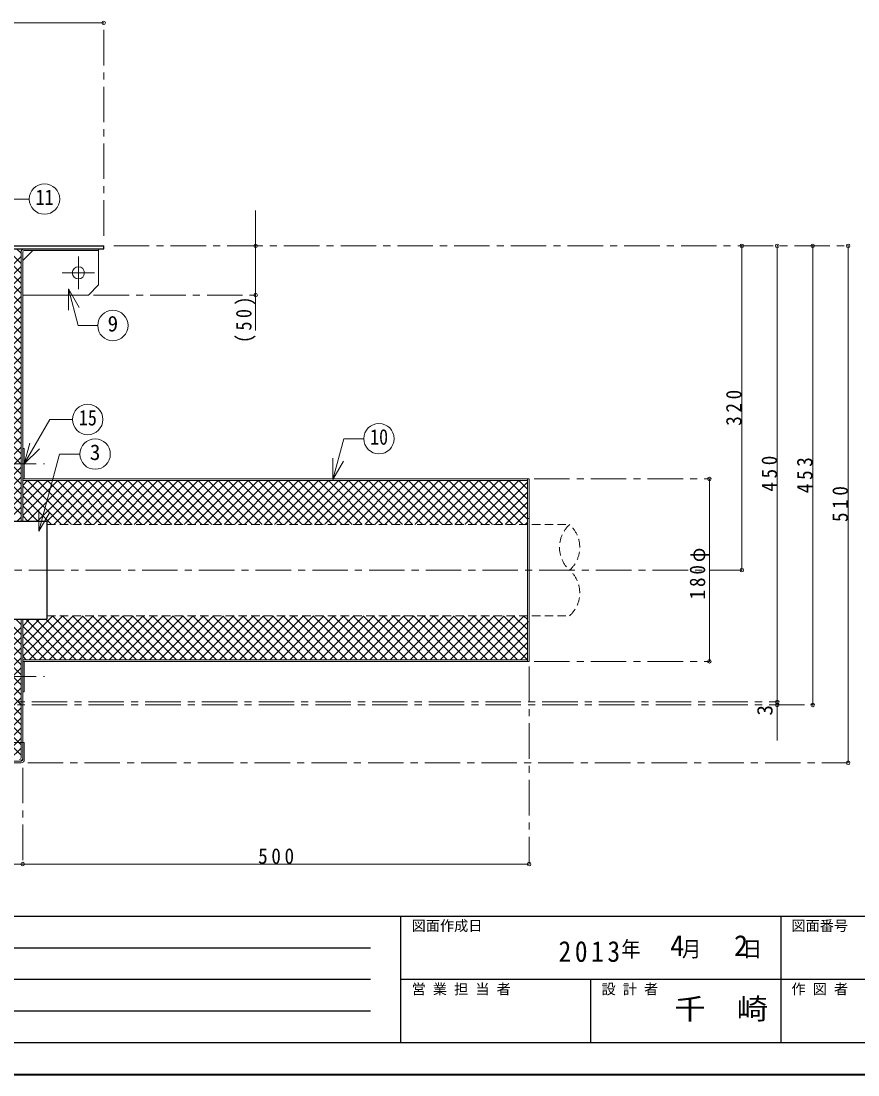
# Model space of a CAD drawing. Units: millimetres at full size, sheet at 1:7; details may follow other scales. Extents: x -1480 to 1355, y -979 to 988.
# Drawn here: x -476 to 350, y -979 to 61 of the extents above; entities that cross this region are included whole.
import ezdxf
from ezdxf.enums import TextEntityAlignment as Align

# ---------------------------------------------------------------- set-up
doc = ezdxf.new("R2010")
doc.units = ezdxf.units.MM
doc.header["$LTSCALE"] = 7
doc.header["$PDMODE"] = 32
doc.header["$PDSIZE"] = 3.5
doc.linetypes.add('CHAIN1', pattern=[8, 5, -1, 1, -1])
doc.linetypes.add('DASHED1', pattern=[1.8, 1.2, -0.6])
doc.layers.add('0-0_ﾚｲﾔ1', color=4, linetype='Continuous', lineweight=9)
doc.styles.add('ＭＳ ゴシック', font='')
doc.styles.get('ＭＳ ゴシック').set_extended_font_data('MS Gothic')

msp = doc.modelspace()

# ---------------------------------------------------------------- linework, layer by layer
at = {"layer": '0-0_ﾚｲﾔ1'}
for p, q in [((-1364.745, 58.955), (-394.745, 58.955)), ((-244.745, -126.045), (-244.745, -244.645)), ((-520.326, -164.045), (-476.345, -208.026)), ((-510.427, -164.045), (-476.345, -198.127)), ((-500.527, -164.045), (-476.345, -188.227)), ((-490.628, -164.045), (-476.345, -178.328)), ((-480.728, -164.045), (-476.345, -168.428)), ((-474.745, -175.645), (-464.745, -165.645)), ((-399.745, -199.645), (-399.745, -165.645)), ((235.255, -161.045), (235.255, -481.045)), ((270.255, -611.045), (270.255, -161.045)), ((305.255, -161.045), (305.255, -614.045)), ((340.255, -671.045), (340.255, -161.045)), ((-526.745, -167.526), (-476.345, -217.926)), ((-526.745, -221.856), (-476.345, -171.456)), ((-526.745, -177.425), (-476.345, -227.825)), ((-526.745, -231.755), (-476.345, -181.355)), ((-526.745, -187.325), (-476.345, -237.725)), ((-526.745, -241.655), (-476.345, -191.255)), ((-526.745, -197.224), (-476.345, -247.624)), ((-526.745, -251.554), (-476.345, -201.154)), ((-526.745, -207.124), (-476.345, -257.524)), ((-526.745, -261.454), (-476.345, -211.054)), ((-526.745, -217.023), (-476.345, -267.423)), ((-526.745, -271.353), (-476.345, -220.953)), ((-526.745, -226.923), (-476.345, -277.323)), ((-526.745, -281.253), (-476.345, -230.853)), ((-526.745, -236.822), (-476.345, -287.222)), ((-526.745, -291.152), (-476.345, -240.752)), ((-526.745, -246.722), (-476.345, -297.122)), ((-526.745, -301.052), (-476.345, -250.652)), ((-526.745, -256.621), (-476.345, -307.021)), ((-526.745, -310.951), (-476.345, -260.551)), ((-526.745, -266.521), (-476.345, -316.921)), ((-526.745, -320.851), (-476.345, -270.451)), ((-526.745, -276.42), (-476.345, -326.82)), ((-526.745, -330.75), (-476.345, -280.35)), ((-526.745, -286.32), (-476.345, -336.72)), ((-526.745, -340.65), (-476.345, -290.25)), ((-526.745, -296.219), (-476.345, -346.619)), ((-526.745, -350.549), (-476.345, -300.149)), ((-526.745, -306.119), (-476.345, -356.519)), ((-526.745, -360.449), (-476.345, -310.049)), ((-526.745, -316.018), (-476.345, -366.418)), ((-526.745, -370.348), (-476.345, -319.948)), ((-526.745, -325.918), (-476.345, -376.318)), ((-526.745, -380.248), (-476.345, -329.848)), ((-526.745, -335.817), (-476.345, -386.217)), ((-526.745, -390.147), (-476.345, -339.747)), ((-526.745, -345.717), (-476.345, -396.117)), ((-526.745, -400.047), (-476.345, -349.647)), ((-526.745, -355.616), (-476.345, -406.016)), ((-526.745, -409.946), (-476.345, -359.546)), ((-526.745, -365.516), (-476.345, -415.916)), ((-526.745, -419.846), (-476.345, -369.446)), ((-526.745, -375.415), (-476.345, -425.815)), ((-526.745, -429.745), (-476.345, -379.345)), ((-519.646, -432.545), (-476.345, -389.245)), ((-474.745, -427.243), (-440.148, -392.645)), ((-474.745, -417.343), (-450.047, -392.645)), ((-474.745, -407.444), (-459.947, -392.645)), ((-474.745, -397.544), (-469.846, -392.645)), ((-470.148, -432.545), (-430.248, -392.645)), ((-469.917, -392.645), (-426.517, -436.045)), ((-460.249, -432.545), (-420.349, -392.645)), ((-460.018, -392.645), (-416.618, -436.045)), ((-450.745, -432.941), (-410.449, -392.645)), ((-450.118, -392.645), (-406.718, -436.045)), ((-443.95, -436.045), (-400.55, -392.645)), ((-440.219, -392.645), (-396.819, -436.045)), ((-434.051, -436.045), (-390.651, -392.645)), ((-430.319, -392.645), (-386.919, -436.045)), ((-424.151, -436.045), (-380.751, -392.645)), ((-420.42, -392.645), (-377.02, -436.045)), ((-414.252, -436.045), (-370.852, -392.645)), ((-410.52, -392.645), (-367.12, -436.045)), ((-404.352, -436.045), (-360.952, -392.645)), ((-400.621, -392.645), (-357.221, -436.045)), ((-394.453, -436.045), (-351.053, -392.645)), ((-390.721, -392.645), (-347.321, -436.045)), ((-384.553, -436.045), (-341.153, -392.645)), ((-380.822, -392.645), (-337.422, -436.045)), ((-374.654, -436.045), (-331.254, -392.645)), ((-370.922, -392.645), (-327.522, -436.045)), ((-364.754, -436.045), (-321.354, -392.645)), ((-361.023, -392.645), (-317.623, -436.045)), ((-354.855, -436.045), (-311.455, -392.645)), ((-351.123, -392.645), (-307.723, -436.045)), ((-344.955, -436.045), (-301.555, -392.645)), ((-341.224, -392.645), (-297.824, -436.045)), ((-335.056, -436.045), (-291.656, -392.645)), ((-331.324, -392.645), (-287.924, -436.045)), ((-325.156, -436.045), (-281.756, -392.645)), ((-321.425, -392.645), (-278.025, -436.045)), ((-315.257, -436.045), (-271.857, -392.645)), ((-311.525, -392.645), (-268.125, -436.045)), ((-304.745, -435.434), (-261.957, -392.645)), ((-301.626, -392.645), (-258.226, -436.045)), ((-295.458, -436.045), (-252.058, -392.645)), ((-291.726, -392.645), (-248.326, -436.045)), ((-285.558, -436.045), (-242.158, -392.645)), ((-281.827, -392.645), (-238.427, -436.045)), ((-275.659, -436.045), (-232.259, -392.645)), ((-271.927, -392.645), (-228.527, -436.045)), ((-265.759, -436.045), (-222.359, -392.645)), ((-262.028, -392.645), (-218.628, -436.045)), ((-255.86, -436.045), (-212.46, -392.645)), ((-252.128, -392.645), (-208.728, -436.045)), ((-245.96, -436.045), (-202.56, -392.645)), ((-242.229, -392.645), (-198.829, -436.045)), ((-236.061, -436.045), (-192.661, -392.645)), ((-232.329, -392.645), (-188.929, -436.045)), ((-226.161, -436.045), (-182.761, -392.645)), ((-222.43, -392.645), (-179.03, -436.045)), ((-216.262, -436.045), (-172.862, -392.645)), ((-212.53, -392.645), (-169.13, -436.045)), ((-206.362, -436.045), (-162.962, -392.645)), ((-202.631, -392.645), (-159.231, -436.045)), ((-196.463, -436.045), (-153.063, -392.645)), ((-192.731, -392.645), (-149.331, -436.045)), ((-186.563, -436.045), (-143.163, -392.645)), ((-182.832, -392.645), (-139.432, -436.045)), ((-176.664, -436.045), (-133.264, -392.645)), ((-172.932, -392.645), (-129.532, -436.045)), ((-166.764, -436.045), (-123.364, -392.645)), ((-163.033, -392.645), (-119.633, -436.045)), ((-156.865, -436.045), (-113.465, -392.645)), ((-153.133, -392.645), (-109.733, -436.045)), ((-146.965, -436.045), (-103.565, -392.645)), ((-143.234, -392.645), (-99.834, -436.045)), ((-137.066, -436.045), (-93.666, -392.645)), ((-133.334, -392.645), (-89.934, -436.045)), ((-127.166, -436.045), (-83.766, -392.645)), ((-123.435, -392.645), (-80.035, -436.045)), ((-117.267, -436.045), (-73.867, -392.645)), ((-113.535, -392.645), (-70.135, -436.045)), ((-107.367, -436.045), (-63.967, -392.645)), ((-103.636, -392.645), (-60.236, -436.045)), ((-97.468, -436.045), (-54.068, -392.645)), ((-93.736, -392.645), (-50.336, -436.045)), ((-87.568, -436.045), (-44.168, -392.645)), ((-83.837, -392.645), (-40.437, -436.045)), ((-77.669, -436.045), (-34.269, -392.645)), ((-73.937, -392.645), (-30.537, -436.045)), ((-67.769, -436.045), (-24.369, -392.645)), ((-64.038, -392.645), (-20.638, -436.045)), ((-57.87, -436.045), (-14.47, -392.645)), ((-54.138, -392.645), (-10.738, -436.045)), ((-47.97, -436.045), (-4.57, -392.645)), ((-44.239, -392.645), (-0.839, -436.045)), ((-38.071, -436.045), (5.329, -392.645)), ((-34.339, -392.645), (9.061, -436.045)), ((-28.171, -436.045), (15.229, -392.645)), ((-24.44, -392.645), (18.96, -436.045)), ((-18.272, -436.045), (23.655, -394.119)), ((-14.54, -392.645), (23.655, -430.841)), ((-4.641, -392.645), (23.655, -420.941)), ((5.259, -392.645), (23.655, -411.042)), ((15.158, -392.645), (23.655, -401.142)), ((203.255, -391.045), (203.255, -571.045)), ((-509.746, -432.545), (-476.345, -399.144)), ((-474.745, -397.717), (-436.417, -436.045)), ((-8.372, -436.045), (23.655, -404.018)), ((-499.847, -432.545), (-476.345, -409.044)), ((-474.745, -407.616), (-446.316, -436.045)), ((1.527, -436.045), (23.655, -413.918)), ((-489.947, -432.545), (-476.345, -418.943)), ((-474.745, -417.516), (-459.716, -432.545)), ((11.427, -436.045), (23.655, -423.817)), ((-480.048, -432.545), (-476.345, -428.843)), ((-474.745, -427.415), (-469.615, -432.545)), ((21.326, -436.045), (23.655, -433.717)), ((23.655, -532.045), (23.655, -430.045)), ((25.255, -532.045), (25.255, -430.045)), ((-521.108, -529.545), (-476.345, -574.308)), ((-511.208, -529.545), (-476.345, -564.408)), ((-501.309, -529.545), (-476.345, -554.509)), ((-491.409, -529.545), (-476.345, -544.609)), ((-481.51, -529.545), (-476.345, -534.71)), ((-474.745, -565.836), (-434.955, -526.045)), ((-474.745, -555.936), (-444.855, -526.045)), ((-474.745, -546.037), (-458.254, -529.545)), ((-474.745, -536.137), (-468.154, -529.545)), ((-471.61, -529.545), (-431.71, -569.445)), ((-468.456, -569.445), (-425.056, -526.045)), ((-461.711, -529.545), (-421.811, -569.445)), ((-458.556, -569.445), (-415.156, -526.045)), ((-451.811, -529.545), (-411.911, -569.445)), ((-448.657, -569.445), (-405.257, -526.045)), ((-445.412, -526.045), (-402.012, -569.445)), ((-438.757, -569.445), (-395.357, -526.045)), ((-435.512, -526.045), (-392.112, -569.445)), ((-428.858, -569.445), (-385.458, -526.045)), ((-425.613, -526.045), (-382.213, -569.445)), ((-418.958, -569.445), (-375.558, -526.045)), ((-415.713, -526.045), (-372.313, -569.445)), ((-409.059, -569.445), (-365.659, -526.045)), ((-405.814, -526.045), (-362.414, -569.445)), ((-399.159, -569.445), (-355.759, -526.045)), ((-395.914, -526.045), (-352.514, -569.445)), ((-389.26, -569.445), (-345.86, -526.045)), ((-386.015, -526.045), (-342.615, -569.445)), ((-379.36, -569.445), (-335.96, -526.045)), ((-376.115, -526.045), (-332.715, -569.445)), ((-369.461, -569.445), (-326.061, -526.045)), ((-366.216, -526.045), (-322.816, -569.445)), ((-359.561, -569.445), (-316.161, -526.045)), ((-356.316, -526.045), (-312.916, -569.445)), ((-349.662, -569.445), (-306.262, -526.045)), ((-346.417, -526.045), (-303.017, -569.445)), ((-339.762, -569.445), (-296.362, -526.045)), ((-336.517, -526.045), (-293.117, -569.445)), ((-329.863, -569.445), (-286.463, -526.045)), ((-326.618, -526.045), (-283.218, -569.445)), ((-319.963, -569.445), (-276.563, -526.045)), ((-316.718, -526.045), (-273.318, -569.445)), ((-310.064, -569.445), (-266.664, -526.045)), ((-306.819, -526.045), (-263.419, -569.445)), ((-300.164, -569.445), (-256.764, -526.045)), ((-296.919, -526.045), (-253.519, -569.445)), ((-290.265, -569.445), (-246.865, -526.045)), ((-287.02, -526.045), (-243.62, -569.445)), ((-280.365, -569.445), (-236.965, -526.045)), ((-277.12, -526.045), (-233.72, -569.445)), ((-270.466, -569.445), (-227.066, -526.045)), ((-267.221, -526.045), (-223.821, -569.445)), ((-260.566, -569.445), (-217.166, -526.045)), ((-257.321, -526.045), (-213.921, -569.445)), ((-250.667, -569.445), (-207.267, -526.045)), ((-247.422, -526.045), (-204.022, -569.445)), ((-240.767, -569.445), (-197.367, -526.045)), ((-237.522, -526.045), (-194.122, -569.445)), ((-230.868, -569.445), (-187.468, -526.045)), ((-227.623, -526.045), (-184.223, -569.445)), ((-220.968, -569.445), (-177.568, -526.045)), ((-217.723, -526.045), (-174.323, -569.445)), ((-211.069, -569.445), (-167.669, -526.045)), ((-207.824, -526.045), (-164.424, -569.445)), ((-201.169, -569.445), (-157.769, -526.045)), ((-197.924, -526.045), (-154.524, -569.445)), ((-191.27, -569.445), (-147.87, -526.045)), ((-188.025, -526.045), (-144.625, -569.445)), ((-181.37, -569.445), (-137.97, -526.045)), ((-178.125, -526.045), (-134.725, -569.445)), ((-171.471, -569.445), (-128.071, -526.045)), ((-168.226, -526.045), (-124.826, -569.445)), ((-161.571, -569.445), (-118.171, -526.045)), ((-158.326, -526.045), (-114.926, -569.445)), ((-151.672, -569.445), (-108.272, -526.045)), ((-148.427, -526.045), (-105.027, -569.445)), ((-141.772, -569.445), (-98.372, -526.045)), ((-138.527, -526.045), (-95.127, -569.445)), ((-131.873, -569.445), (-88.473, -526.045)), ((-128.628, -526.045), (-85.228, -569.445)), ((-121.973, -569.445), (-78.573, -526.045)), ((-118.728, -526.045), (-75.328, -569.445)), ((-112.074, -569.445), (-68.674, -526.045)), ((-108.829, -526.045), (-65.429, -569.445)), ((-102.174, -569.445), (-58.774, -526.045)), ((-98.929, -526.045), (-55.529, -569.445)), ((-92.275, -569.445), (-48.875, -526.045)), ((-89.03, -526.045), (-45.63, -569.445)), ((-82.375, -569.445), (-38.975, -526.045)), ((-79.13, -526.045), (-35.73, -569.445)), ((-72.476, -569.445), (-29.076, -526.045)), ((-69.231, -526.045), (-25.831, -569.445)), ((-62.576, -569.445), (-19.176, -526.045)), ((-59.331, -526.045), (-15.931, -569.445)), ((-52.677, -569.445), (-9.277, -526.045)), ((-49.432, -526.045), (-6.032, -569.445)), ((-42.777, -569.445), (0.623, -526.045)), ((-39.532, -526.045), (3.868, -569.445)), ((-32.878, -569.445), (10.522, -526.045)), ((-29.633, -526.045), (13.767, -569.445)), ((-22.978, -569.445), (20.422, -526.045)), ((-19.733, -526.045), (23.655, -569.434)), ((-9.834, -526.045), (23.655, -559.534)), ((0.066, -526.045), (23.655, -549.635)), ((9.965, -526.045), (23.655, -539.735)), ((19.865, -526.045), (23.655, -529.836)), ((-526.745, -533.807), (-476.345, -584.207)), ((-526.745, -588.137), (-476.345, -537.737)), ((-474.745, -536.31), (-441.61, -569.445)), ((-13.079, -569.445), (23.655, -532.712)), ((-526.745, -543.707), (-476.345, -594.107)), ((-526.745, -598.037), (-476.345, -547.637)), ((-474.745, -546.209), (-451.509, -569.445)), ((-3.179, -569.445), (23.655, -542.611)), ((-526.745, -553.606), (-476.345, -604.006)), ((-526.745, -607.936), (-476.345, -557.536)), ((-474.745, -556.109), (-461.409, -569.445)), ((6.72, -569.445), (23.655, -552.511)), ((-578.355, -669.445), (-476.345, -567.436)), ((-526.745, -563.506), (-476.345, -613.906)), ((-474.745, -566.008), (-471.308, -569.445)), ((16.62, -569.445), (23.655, -562.41)), ((-568.456, -669.445), (-476.345, -577.335)), ((-526.745, -573.405), (-476.345, -623.805)), ((-558.556, -669.445), (-476.345, -587.235)), ((-526.745, -583.305), (-476.345, -633.705)), ((-548.657, -669.445), (-476.345, -597.134)), ((-526.745, -593.204), (-476.345, -643.604)), ((-538.757, -669.445), (-476.345, -607.034)), ((-526.745, -603.104), (-476.345, -653.504)), ((-526.745, -613.003), (-476.345, -663.403)), ((270.255, -649.045), (270.255, -611.045)), ((-528.858, -669.445), (-476.345, -616.933)), ((-518.958, -669.445), (-476.345, -626.833)), ((-509.059, -669.445), (-476.345, -636.732)), ((-499.159, -669.445), (-476.345, -646.632)), ((-487.66, -667.845), (-476.345, -656.531)), ((-474.745, -771.045), (-1284.745, -771.045)), ((-474.745, -771.045), (25.255, -771.045))]:
    msp.add_line(p, q, dxfattribs=at)
at = {"layer": '0-0_ﾚｲﾔ1', "linetype": 'CHAIN1'}
for p, q in [((-394.745, -151.045), (-394.745, 58.955)), ((-384.745, -161.045), (340.255, -161.045)), ((-419.745, -203.645), (-419.745, -171.645)), ((-403.745, -187.645), (-435.745, -187.645)), ((-404.745, -209.645), (-244.745, -209.645)), ((-496.345, -376.045), (-453.145, -376.045)), ((30.255, -391.045), (203.255, -391.045)), ((-580.745, -481.045), (235.255, -481.045)), ((30.255, -571.045), (203.255, -571.045)), ((25.255, -576.045), (25.255, -771.045)), ((-496.345, -586.045), (-453.145, -586.045)), ((-521.745, -611.045), (270.255, -611.045)), ((-521.745, -614.045), (305.255, -614.045)), ((-469.745, -671.045), (340.255, -671.045)), ((-474.745, -676.045), (-474.745, -771.045))]:
    msp.add_line(p, q, dxfattribs=at)
at = {"layer": '0-0_ﾚｲﾔ1', "color": 5, "lineweight": 25}
for p, q in [((-523.745, -161.045), (-394.745, -161.045)), ((-523.745, -164.045), (-394.745, -164.045)), ((-394.745, -164.045), (-394.745, -161.045)), ((-534.745, -432.545), (-450.745, -432.545)), ((-450.745, -432.545), (-450.745, -529.545))]:
    msp.add_line(p, q, dxfattribs=at)
at = {"layer": '0-0_ﾚｲﾔ1', "color": 7, "lineweight": 18}
for p, q in [((-473.145, -165.645), (-399.745, -165.645)), ((-399.745, -165.645), (-399.745, -164.045)), ((-476.345, -432.545), (-476.345, -167.245)), ((-474.745, -167.245), (-474.745, -432.545)), ((-429.626, -203.57), (-419.126, -221.756)), ((-429.626, -203.57), (-429.626, -224.57)), ((-168.403, -391.561), (-157.63, -351.355)), ((-157.63, -351.355), (-138, -351.355)), ((-473.145, -376.045), (-467.71, -355.761)), ((-473.145, -376.045), (-458.296, -361.196)), ((-168.403, -391.561), (-168.403, -370.561)), ((-168.403, -391.561), (-157.903, -373.374)), ((-474.745, -391.045), (25.255, -391.045)), ((-474.745, -392.645), (23.655, -392.645)), ((23.655, -391.045), (23.655, -430.045)), ((25.255, -391.045), (25.255, -430.045)), ((-458.911, -442.682), (-458.911, -421.682)), ((-458.911, -442.682), (-448.411, -424.495)), ((25.255, -430.045), (23.655, -430.045)), ((-476.345, -666.245), (-476.345, -529.545)), ((-474.745, -667.845), (-474.745, -529.545)), ((23.655, -532.045), (23.655, -571.045)), ((25.255, -532.045), (23.655, -532.045)), ((25.255, -532.045), (25.255, -571.045)), ((-474.745, -569.445), (23.655, -569.445)), ((-474.745, -571.045), (25.255, -571.045)), ((-473.145, -571.045), (-473.145, -601.045)), ((-474.745, -601.045), (-473.145, -601.045)), ((-473.145, -651.045), (-474.745, -651.045)), ((-473.145, -667.845), (-473.145, -651.045)), ((-1283.145, -669.445), (-476.345, -669.445)), ((-1283.145, -671.045), (-476.345, -671.045))]:
    msp.add_line(p, q, dxfattribs=at)
at = {"layer": '0-0_ﾚｲﾔ1', "linetype": 'DASHED1'}
for p, q in [((-450.745, -436.045), (65.255, -436.045)), ((-450.745, -526.045), (65.255, -526.045)), ((-474.745, -651.045), (-1284.745, -651.045))]:
    msp.add_line(p, q, dxfattribs=at)
at = {"layer": '0-0_ﾚｲﾔ1', "color": 6, "lineweight": 25}
for p, q in [((-1448.245, -822.545), (1323.755, -822.545)), ((-101.245, -947.545), (-101.245, -822.545)), ((273.755, -822.545), (273.755, -947.545)), ((-781.245, -853.795), (-131.245, -853.795)), ((-131.245, -885.045), (-781.245, -885.045)), ((1323.755, -885.045), (-101.245, -885.045)), ((86.255, -947.545), (86.255, -885.045)), ((-131.245, -916.295), (-781.245, -916.295)), ((1323.755, -947.545), (-1448.245, -947.545))]:
    msp.add_line(p, q, dxfattribs=at)
at = {"layer": '0-0_ﾚｲﾔ1', "color": 1, "lineweight": 40}
msp.add_line((1355.255, -979.045), (-1479.745, -979.045), dxfattribs=at)
at = {"layer": '0-0_ﾚｲﾔ1', "color": 7, "lineweight": 18}
for points in [[(-501.703, -150.804), (-492.078, -114.882), (-468.22, -114.882)], [(-429.626, -203.57), (-419.957, -239.655), (-400.684, -239.655)], [(-473.145, -376.045), (-447.926, -332.364), (-425.527, -332.364)], [(-474.745, -361.045), (-473.145, -361.045), (-473.145, -391.045)], [(-458.911, -442.682), (-438.497, -366.499), (-418.217, -366.499)]]:
    msp.add_lwpolyline(points, dxfattribs=at)
at = {"layer": '0-0_ﾚｲﾔ1'}
msp.add_lwpolyline([(-399.745, -199.645), (-409.745, -209.645), (-474.745, -209.645)], dxfattribs=at)
at = {"layer": '0-0_ﾚｲﾔ1', "color": 5, "lineweight": 25}
msp.add_lwpolyline([(-534.745, -432.545), (-534.745, -529.545), (-450.745, -529.545)], dxfattribs=at)
at = {"layer": '0-0_ﾚｲﾔ1', "color": 7, "lineweight": 18}
for centre in [(-453.22, -114.882), (-385.684, -239.655), (-410.527, -332.364), (-123, -351.355), (-403.217, -366.499)]:
    msp.add_circle(centre, 15, dxfattribs=at)
at = {"layer": '0-0_ﾚｲﾔ1'}
msp.add_circle((-419.745, -187.645), 6, dxfattribs=at)
at = {"layer": '0-0_ﾚｲﾔ1', "color": 7, "lineweight": 18}
for centre, radius, start, end in [((-473.145, -167.245), 3.2, 90, 180), ((-473.145, -167.245), 1.6, 90, 180), ((-477.945, -666.245), 1.6, 270, 0), ((-477.945, -666.245), 3.2, 270, 0), ((-476.345, -667.845), 1.6, 270, 0), ((-476.345, -667.845), 3.2, 270, 0)]:
    msp.add_arc(centre, radius, start, end, dxfattribs=at)
at = {"layer": '0-0_ﾚｲﾔ1', "linetype": 'DASHED1'}
for centre, start, end in [((85.567, -458.545), 132.07502, 227.92498), ((44.942, -458.545), 312.07502, 47.92498), ((44.942, -503.545), 312.07502, 47.92498)]:
    msp.add_arc(centre, 30.312, start, end, dxfattribs=at)
at = {"layer": '0-0_ﾚｲﾔ1'}
for p in [(-394.745, 58.955), (-244.745, -161.045), (235.255, -161.045), (270.255, -161.045), (305.255, -161.045), (340.255, -161.045), (-244.745, -209.645), (203.255, -391.045), (235.255, -481.045), (203.255, -571.045), (270.255, -611.045), (270.255, -614.045), (305.255, -614.045), (340.255, -671.045), (-474.745, -771.045), (25.255, -771.045)]:
    msp.add_point(p, dxfattribs=at)

# ---------------------------------------------------------------- texts
at = {"layer": '0-0_ﾚｲﾔ1', "color": 7, "style": 'ＭＳ ゴシック'}
for s, height, width, p in [('11', 15.4, 0.85, (-461.97, -125.382)), ('15', 15.4, 0.85, (-419.277, -342.864)), ('10', 15.4, 0.85, (-131.75, -361.855)), ('千\u3000崎', 20.53, 1.1, (168.755, -930.295))]:
    msp.add_text(s, height=height, dxfattribs=dict(at, width=width)).set_placement(p, align=Align.BOTTOM_LEFT)
for s, height, p in [('9', 15.4, (-390.934, -250.155)), ('3', 15.4, (-408.467, -376.999)), ('図面作成日', 10.26, (-90.745, -840.045)), ('図面番号', 10.26, (284.255, -840.045)), ('4', 20.53, (164.555, -867.795)), ('2', 20.53, (227.555, -867.795)), ('営 業 担 当 者', 10.26, (-90.745, -902.545)), ('設 計 者', 10.26, (96.755, -902.545)), ('作 図 者', 10.26, (284.255, -902.545))]:
    msp.add_text(s, height=height, dxfattribs=at).set_placement(p, align=Align.BOTTOM_LEFT)
msp.add_text('3', height=15.4, rotation=90, dxfattribs=at).set_placement((270.255, -624.545), align=Align.BOTTOM_LEFT)
at = {"layer": '0-0_ﾚｲﾔ1', "color": 7, "char_height": 15.4, "attachment_point": 7, "rotation": 90, "style": 'ＭＳ ゴシック'}
for s, insert in [('\\T1.38;\\W0.85;(50)', (-244.745, -256.895)), ('\\T1.38;\\W0.9;320', (235.255, -338.545)), ('\\T1.38;\\W0.9;450', (270.255, -403.545)), ('\\T1.38;\\W0.9;453', (305.255, -405.045)), ('\\T1.38;\\W0.9;510', (340.255, -433.545)), ('\\T1.3;\\W0.9;180φ', (203.255, -509.92))]:
    msp.add_mtext(s, dxfattribs=dict(at, insert=insert))
at = {"layer": '0-0_ﾚｲﾔ1', "color": 7, "attachment_point": 7, "style": 'ＭＳ ゴシック'}
for s, insert, char_height in [('\\T1.38;\\W0.9;500', (-242.245, -771.045), 15.4), ('\\T1.28;\\W0.9;2013', (54.305, -867.795), 20.53), ('\\T1.27;\\W0.9;年\\~\\~\\~月\\~\\~\\~日', (116.255, -864.295), 15.4)]:
    msp.add_mtext(s, dxfattribs=dict(at, insert=insert, char_height=char_height))

doc.saveas('drawing.dxf')
